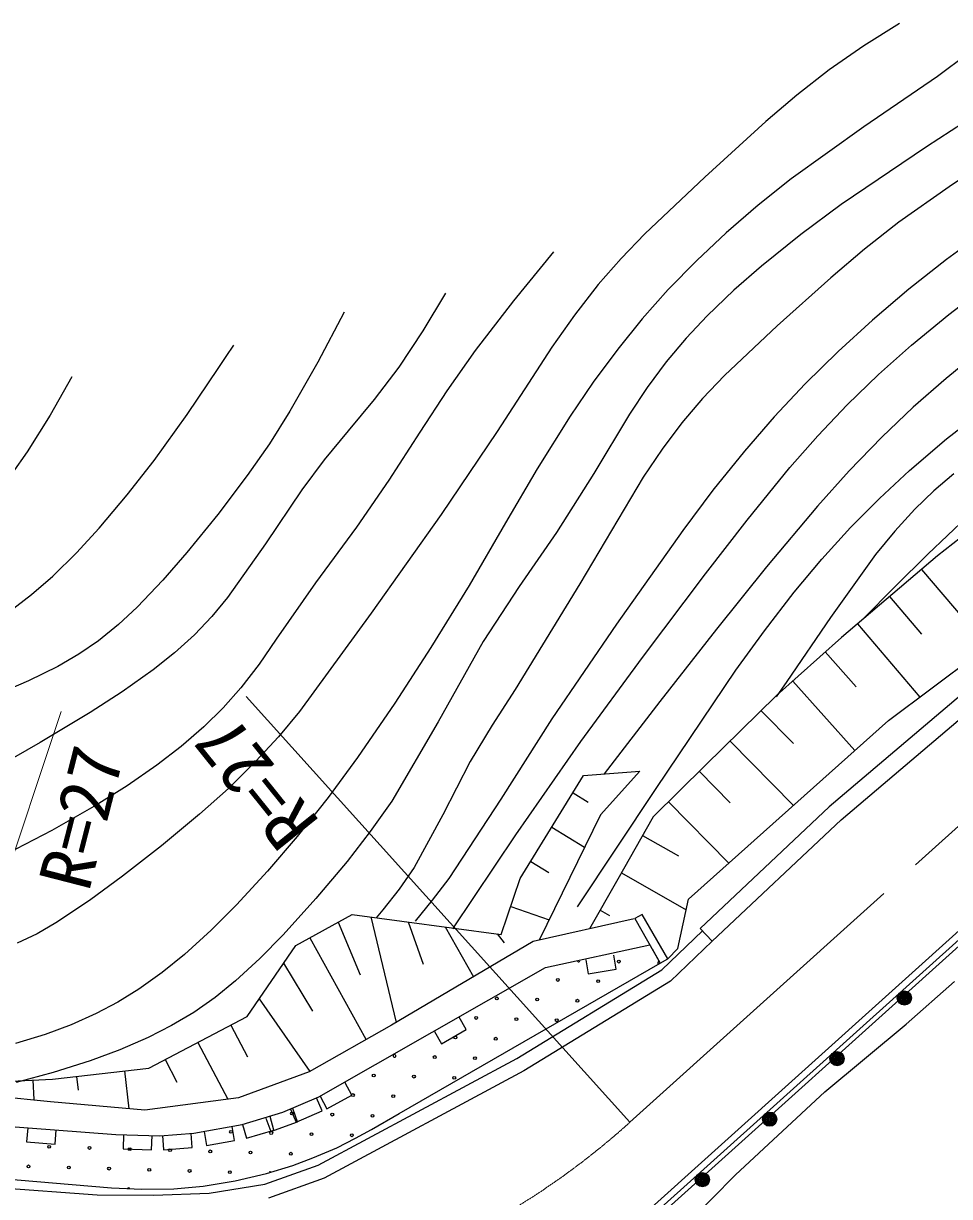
# Model space of a CAD drawing. Units: millimetres, scale not verified. Extents: x 40000 to 680000, y 20000 to 380000.
# Drawn here: x 230311 to 262815, y 261319 to 302490 of the extents above; entities that cross this region are included whole.
import ezdxf
from ezdxf.enums import TextEntityAlignment as Align

# ---------------------------------------------------------------- set-up
doc = ezdxf.new("R2010")
doc.units = ezdxf.units.MM
doc.header["$LTSCALE"] = 1000
doc.linetypes.add('CHAIN', pattern=[18.5, 12, -1.5, 3.5, -1.5])
for name, color, linetype, lineweight in [('M-BGD', 7, 'Continuous', 25), ('M-BMK', 2, 'CHAIN', 13), ('M-STR-HTXT', 7, 'Continuous', 13)]:
    doc.layers.add(name, color=color, linetype=linetype, lineweight=lineweight)
doc.styles.add('ＭＳ ゴシック', font='')
doc.styles.get('ＭＳ ゴシック').set_extended_font_data('MS Gothic')

msp = doc.modelspace()

# ---------------------------------------------------------------- linework, layer by layer
at = {"layer": 'M-BGD'}
for p, q in [((261056, 302490), (259808, 301699)), ((259808, 301699), (258594, 300858)), ((263458, 301428), (262387, 300627)), ((258594, 300858), (257460, 299976)), ((262387, 300627), (259804, 298859)), ((257460, 299976), (256362, 299044)), ((265032, 300128), (262007, 298159)), ((256362, 299044), (254224, 297101)), ((259804, 298859), (257253, 297039)), ((262007, 298159), (259009, 296134)), ((264587, 297953), (262797, 296762)), ((254224, 297101), (252124, 295110)), ((257253, 297039), (256095, 296116)), ((262797, 296762), (261034, 295517)), ((256095, 296116), (254975, 295147)), ((259009, 296134), (257599, 295081)), ((261034, 295517), (259828, 294565)), ((264551, 295547), (262707, 294209)), ((252124, 295110), (251286, 294242)), ((254975, 295147), (253942, 294173)), ((257599, 295081), (256213, 293970)), ((248915, 294471), (247516, 292760)), ((259828, 294565), (258652, 293559)), ((251286, 294242), (250488, 293327)), ((253942, 294173), (252943, 293149)), ((256213, 293970), (255243, 293126)), ((262707, 294209), (261389, 293169)), ((258652, 293559), (256770, 291873)), ((250488, 293327), (249651, 292248)), ((252943, 293149), (252032, 292125)), ((261389, 293169), (260110, 292082)), ((262788, 292279), (264147, 293324)), ((245130, 293025), (244333, 291707)), ((247516, 292760), (246164, 291014)), ((255243, 293126), (254308, 292232)), ((241564, 292355), (240640, 290601)), ((249651, 292248), (248862, 291131)), ((252032, 292125), (251167, 291062)), ((254308, 292232), (253567, 291446)), ((260110, 292082), (258908, 290982)), ((261476, 291194), (262788, 292279)), ((244333, 291707), (243486, 290425)), ((256770, 291873), (254922, 290136)), ((237431, 290807), (237690, 291199)), ((248862, 291131), (246938, 288175)), ((253567, 291446), (252867, 290615)), ((260327, 290168), (261476, 291194)), ((264027, 291118), (262692, 290032)), ((237172, 290415), (237431, 290807)), ((246164, 291014), (245171, 289600)), ((251167, 291062), (250309, 289906)), ((258908, 290982), (257747, 289839)), ((236059, 288767), (237172, 290415)), ((240640, 290601), (239666, 288880)), ((243486, 290425), (242621, 289291)), ((252867, 290615), (252206, 289717)), ((232009, 290086), (231250, 288747)), ((250309, 289906), (249494, 288707)), ((254922, 290136), (254149, 289327)), ((259227, 289107), (260327, 290168)), ((262692, 290032), (261543, 289022)), ((245171, 289600), (244225, 288151)), ((252206, 289717), (251587, 288774)), ((257747, 289839), (256658, 288680)), ((242621, 289291), (241707, 288192)), ((254149, 289327), (253424, 288479)), ((258193, 288023), (259227, 289107)), ((261543, 289022), (260437, 287969)), ((231250, 288747), (230445, 287452)), ((234897, 287155), (236059, 288767)), ((239666, 288880), (238942, 287735)), ((249494, 288707), (248342, 286857)), ((251587, 288774), (250330, 286690)), ((256658, 288680), (255614, 287480)), ((262713, 287907), (264054, 288967)), ((253424, 288479), (252723, 287546)), ((241707, 288192), (240869, 287175)), ((244225, 288151), (243137, 286460)), ((246938, 288175), (244969, 285261)), ((257211, 286906), (258193, 288023)), ((260437, 287969), (259291, 286785)), ((261410, 286800), (262713, 287907)), ((230445, 287452), (229914, 286702)), ((238942, 287735), (238167, 286623)), ((252723, 287546), (252063, 286567)), ((255614, 287480), (254512, 286109)), ((233956, 285945), (234897, 287155)), ((240869, 287175), (240081, 286123)), ((238167, 286623), (237134, 285262)), ((248342, 286857), (247235, 284967)), ((250330, 286690), (249017, 284630)), ((252063, 286567), (249844, 282823)), ((255710, 285059), (257211, 286906)), ((259291, 286785), (258182, 285552)), ((260357, 285820), (261410, 286800)), ((262961, 286678), (262260, 286089)), ((243137, 286460), (242000, 284806)), ((232969, 284773), (233956, 285945)), ((240081, 286123), (238808, 284225)), ((254512, 286109), (253452, 284692)), ((259344, 284795), (260357, 285820)), ((262260, 286089), (261593, 285449)), ((264977, 285836), (262387, 283804)), ((258182, 285552), (256387, 283414)), ((261593, 285449), (260890, 284674)), ((237134, 285262), (236042, 283924)), ((244969, 285261), (242511, 281788)), ((247235, 284967), (245951, 282762)), ((254255, 283171), (255710, 285059)), ((263433, 285175), (262056, 283867)), ((232175, 283913), (232969, 284773)), ((242000, 284806), (240567, 282859)), ((249017, 284630), (247709, 282729)), ((253452, 284692), (251126, 281402)), ((258332, 283685), (259344, 284795)), ((260890, 284674), (260222, 283849)), ((238808, 284225), (237477, 282348)), ((231339, 283096), (232175, 283913)), ((236042, 283924), (235199, 282948)), ((257367, 282536), (258332, 283685)), ((260222, 283849), (258633, 281636)), ((262387, 283804), (259022, 280942)), ((262056, 283867), (260907, 282728)), ((256387, 283414), (254632, 281230)), ((261826, 283327), (264134, 280615)), ((230597, 282451), (231339, 283096)), ((235199, 282948), (234308, 282008)), ((240567, 282859), (239182, 280876)), ((252035, 280240), (254255, 283171)), ((229820, 281854), (230597, 282451)), ((245951, 282762), (244612, 280583)), ((247709, 282729), (246452, 280797)), ((249844, 282823), (247575, 279111)), ((256316, 281175), (257367, 282536)), ((260907, 282728), (259770, 281579)), ((260677, 278032), (266770, 282585)), ((237477, 282348), (236918, 281674)), ((260704, 282373), (261828, 281052)), ((234308, 282008), (233650, 281396)), ((236918, 281674), (236310, 281035)), ((242511, 281788), (239997, 278342)), ((258633, 281636), (257100, 279397)), ((233650, 281396), (232949, 280825)), ((251126, 281402), (248851, 278079)), ((254632, 281230), (252644, 278699)), ((259583, 281419), (261770, 278848)), ((232949, 280825), (232251, 280352)), ((236310, 281035), (235611, 280401)), ((239182, 280876), (238587, 280003)), ((246452, 280797), (244871, 277983)), ((255319, 279788), (256316, 281175)), ((259022, 280942), (256740, 278901)), ((235611, 280401), (234863, 279803)), ((244612, 280583), (243351, 278637)), ((258452, 280432), (259542, 279212)), ((265043, 280478), (258592, 275002)), ((232251, 280352), (231512, 279925)), ((238587, 280003), (237944, 279169)), ((249871, 277284), (252035, 280240)), ((259007, 274541), (265427, 279991)), ((231512, 279925), (230491, 279420)), ((234863, 279803), (233780, 279037)), ((252524, 275645), (255319, 279788)), ((230491, 279420), (229427, 278961)), ((237944, 279169), (237315, 278467)), ((257100, 279397), (256915, 279125)), ((257311, 279411), (259492, 276972)), ((233780, 279037), (232650, 278311)), ((247575, 279111), (246757, 277866)), ((256740, 278901), (254240, 276444)), ((256915, 279125), (256730, 278854)), ((237315, 278467), (236641, 277807)), ((239997, 278342), (239258, 277451)), ((243351, 278637), (242040, 276723)), ((252644, 278699), (250691, 276153)), ((256199, 278369), (257335, 277214)), ((232650, 278311), (230901, 277250)), ((244871, 277983), (243238, 275200)), ((248851, 278079), (247071, 275266)), ((253655, 271754), (260677, 278032)), ((236641, 277807), (235843, 277114)), ((246757, 277866), (245990, 276590)), ((230901, 277250), (229132, 276246)), ((235843, 277114), (234994, 276457)), ((239258, 277451), (238469, 276595)), ((247597, 274012), (249871, 277284)), ((255116, 277305), (257337, 275046)), ((242040, 276723), (241008, 275327)), ((234994, 276457), (233947, 275732)), ((238469, 276595), (237503, 275644)), ((245990, 276590), (245034, 274716)), ((254240, 276444), (252410, 274644)), ((247747, 272477), (249973, 276091)), ((249973, 276091), (251949, 276249)), ((251949, 276249), (250562, 274713)), ((254034, 276241), (255119, 275137)), ((233947, 275732), (232860, 275053)), ((237503, 275644), (236494, 274734)), ((249602, 275489), (250135, 275160)), ((249760, 271492), (252524, 275645)), ((232860, 275053), (231304, 274170)), ((241008, 275327), (239920, 273957)), ((243238, 275200), (242482, 274126)), ((247071, 275266), (245236, 272480)), ((252951, 275176), (255071, 273020)), ((236494, 274734), (235159, 273627)), ((245034, 274716), (244024, 272868)), ((250562, 274713), (248415, 270314)), ((252410, 274644), (251172, 272460)), ((258592, 275002), (254063, 270728)), ((248860, 274284), (250008, 273577)), ((254489, 270277), (259007, 274541)), ((231304, 274170), (229722, 273343)), ((239920, 273957), (238879, 272739)), ((242482, 274126), (241670, 273078)), ((245377, 270712), (247597, 274012)), ((252038, 273989), (253298, 273275)), ((235159, 273627), (233782, 272562)), ((241670, 273078), (240571, 271775)), ((248118, 273079), (248751, 272689)), ((233782, 272562), (232630, 271714)), ((238879, 272739), (237787, 271555)), ((244024, 272868), (243497, 272108)), ((251296, 272679), (253575, 271387)), ((245236, 272480), (244661, 271726)), ((247078, 270518), (247747, 272477)), ((251172, 272460), (250181, 270714)), ((251255, 259946), (264910, 272240)), ((251421, 259796), (265250, 272236)), ((240571, 271775), (239423, 270506)), ((243497, 272108), (242920, 271380)), ((265166, 271932), (251507, 259634)), ((253278, 270023), (253655, 271754)), ((232630, 271714), (231452, 270921)), ((237787, 271555), (236898, 270668)), ((242920, 271380), (242806, 271241)), ((244661, 271726), (244060, 270978)), ((247413, 271497), (248767, 271035)), ((250553, 271369), (250881, 271183)), ((231452, 270921), (230787, 270538)), ((239870, 270130), (241848, 271220)), ((241354, 270947), (242130, 269103)), ((241848, 271220), (247078, 270518)), ((242502, 271132), (243387, 267425)), ((242806, 271241), (242691, 271102)), ((243809, 270957), (244336, 269469)), ((251748, 271069), (248199, 270265)), ((252026, 271223), (251766, 271073)), ((251766, 271073), (252664, 269514)), ((252924, 269664), (252026, 271223)), ((230787, 270538), (230096, 270211)), ((236898, 270668), (235961, 269818)), ((239423, 270506), (238605, 269674)), ((245117, 270781), (246103, 269028)), ((246935, 270537), (247185, 270218)), ((252714, 269274), (254144, 270639)), ((254063, 270728), (254489, 270277)), ((238162, 267635), (239870, 270130)), ((240364, 270402), (242327, 266841)), ((248199, 270265), (243232, 267334)), ((248637, 269363), (252297, 270152)), ((254489, 270277), (253020, 268875)), ((235961, 269818), (235175, 269181)), ((238605, 269674), (237749, 268888)), ((251113, 269297), (251030, 269790)), ((252375, 270016), (252664, 269514)), ((252924, 269664), (253278, 270023)), ((239443, 269506), (240459, 267830)), ((240683, 264820), (248637, 269363)), ((243496, 264231), (252664, 269514)), ((247623, 266168), (252714, 269274)), ((250044, 269624), (250127, 269131)), ((250127, 269131), (251113, 269297)), ((252664, 269514), (252924, 269664)), ((235175, 269181), (234355, 268594)), ((237749, 268888), (237036, 268309)), ((253020, 268875), (247871, 265734)), ((261288, 267364), (262989, 268869)), ((234355, 268594), (233626, 268143)), ((233626, 268143), (232869, 267744)), ((237036, 268309), (236289, 267779)), ((238589, 268259), (240358, 265709)), ((232869, 267744), (231985, 267350)), ((234706, 265821), (238162, 267635)), ((236289, 267779), (235510, 267317)), ((245854, 267183), (245604, 267616)), ((231985, 267350), (231076, 267011)), ((235510, 267317), (234692, 266901)), ((237586, 267333), (238169, 266222)), ((243232, 267334), (240337, 265697)), ((258438, 264994), (261288, 267364)), ((231076, 267011), (230037, 266692)), ((234692, 266901), (233689, 266468)), ((244738, 267117), (244988, 266683)), ((244988, 266683), (245854, 267183)), ((233689, 266468), (232650, 266085)), ((236434, 266728), (237481, 264733)), ((232650, 266085), (231359, 265675)), ((235282, 266123), (235695, 265337)), ((240660, 262425), (247623, 266168)), ((231359, 265675), (230056, 265325)), ((231330, 265434), (234706, 265821)), ((233862, 265725), (234014, 264401)), ((240337, 265697), (237859, 264783)), ((247871, 265734), (240864, 261967)), ((225844, 265194), (231330, 265434)), ((231262, 264637), (225844, 265194)), ((230644, 265404), (230674, 264726)), ((232174, 265531), (232229, 265050)), ((241840, 264872), (241604, 265313)), ((237859, 264783), (234568, 264348)), ((239412, 264281), (240683, 264820)), ((240799, 264325), (240600, 264784)), ((240723, 264841), (240958, 264400)), ((240958, 264400), (241840, 264872)), ((255307, 262075), (258438, 264994)), ((234568, 264348), (231262, 264637)), ((239682, 264387), (239881, 263928)), ((239931, 263938), (239764, 264409)), ((239881, 263928), (240799, 264325)), ((225580, 264110), (233556, 263499)), ((237985, 263846), (239412, 264281)), ((238821, 264074), (238989, 263603)), ((239104, 263647), (238966, 264127)), ((238989, 263603), (239931, 263938)), ((242523, 263671), (243496, 264231)), ((230461, 263735), (230423, 263237)), ((231420, 263161), (231458, 263659)), ((233556, 263499), (235094, 263454)), ((235094, 263454), (236296, 263541)), ((236229, 263035), (236193, 263533)), ((236296, 263541), (237985, 263846)), ((236648, 263604), (236737, 263112)), ((237721, 263290), (237632, 263782)), ((238005, 263851), (238143, 263371)), ((238143, 263371), (239104, 263647)), ((241966, 263363), (242523, 263671)), ((230423, 263237), (231420, 263161)), ((233825, 263491), (233811, 262991)), ((234810, 262962), (234825, 263462)), ((235196, 263462), (235232, 262963)), ((236737, 263112), (237721, 263290)), ((241305, 263034), (241966, 263363)), ((220947, 262687), (233396, 261626)), ((233811, 262991), (234810, 262962)), ((235232, 262963), (236229, 263035)), ((239761, 262410), (240468, 262672)), ((240468, 262672), (241305, 263034)), ((238781, 261754), (240660, 262425)), ((238837, 262125), (239761, 262410)), ((236613, 261686), (237744, 261867)), ((237744, 261867), (238837, 262125)), ((240864, 261967), (238906, 261267)), ((252136, 258890), (255307, 262075)), ((228899, 261675), (232895, 261376)), ((233396, 261626), (234466, 261572)), ((234466, 261572), (235592, 261594)), ((234872, 261371), (236825, 261436)), ((235592, 261594), (236613, 261686)), ((236825, 261436), (238781, 261754)), ((232895, 261376), (234872, 261371))]:
    msp.add_line(p, q, dxfattribs=at)
for centre, radius in [((251208, 269565), 49.7), ((249067, 268919), 49.7), ((250481, 268878), 49.7), ((261231, 268286), 249), ((261231, 268286), 220), ((261231, 268286), 191), ((261231, 268286), 161), ((246927, 268273), 49.7), ((248340, 268232), 49.7), ((249754, 268192), 49.7), ((261231, 268286), 132), ((261231, 268286), 97.5), ((261231, 268286), 67.5), ((261231, 268286), 38.7), ((261231, 268286), 7.5), ((246199, 267587), 49.7), ((247613, 267546), 49.7), ((249027, 267505), 49.7), ((245472, 266900), 49.7), ((246886, 266859), 49.7), ((258868, 266160), 249), ((258868, 266160), 220), ((244745, 266214), 49.7), ((246159, 266173), 49.7), ((258868, 266160), 191), ((258868, 266160), 161), ((258868, 266160), 132), ((258868, 266160), 97.5), ((258868, 266160), 67.5), ((258868, 266160), 38.7), ((258868, 266160), 7.5), ((242604, 265568), 49.7), ((244018, 265527), 49.7), ((245432, 265486), 49.7), ((241877, 264881), 49.7), ((243291, 264841), 49.7), ((239737, 264235), 49.7), ((241150, 264195), 49.7), ((242564, 264154), 49.7), ((256504, 264034), 249), ((256504, 264034), 220), ((256504, 264034), 191), ((256504, 264034), 161), ((256504, 264034), 132), ((256504, 264034), 97.5), ((256504, 264034), 67.5), ((256504, 264034), 38.7), ((256504, 264034), 7.5), ((237596, 263590), 49.7), ((239009, 263549), 49.7), ((240423, 263508), 49.7), ((241837, 263468), 49.7), ((231214, 263066), 49.7), ((232628, 263025), 49.7), ((234041, 262984), 49.7), ((235455, 262944), 49.7), ((236869, 262903), 49.7), ((238282, 262862), 49.7), ((239696, 262822), 49.7), ((230487, 262379), 49.7), ((231901, 262339), 49.7), ((233314, 262298), 49.7), ((234728, 262257), 49.7), ((236142, 262217), 49.7), ((237555, 262176), 49.7), ((254140, 261908), 249), ((254140, 261908), 220), ((254140, 261908), 191), ((254140, 261908), 161), ((254140, 261908), 132), ((254140, 261908), 97.5), ((254140, 261908), 67.5), ((254140, 261908), 38.7), ((254140, 261908), 7.5)]:
    msp.add_circle(centre, radius, dxfattribs=at)
for centre, start, end in [((249795, 269605), 216.7353, 342.3207), ((252622, 269524), 79.9999, 247.0474), ((243332, 266254), 144.7999, 95.096), ((238969, 262135), 73.8476, 134.7773), ((234001, 261571), 26.3879, 147.8115)]:
    msp.add_arc(centre, 49.7, start, end, dxfattribs=at)
at = {"layer": 'M-BMK'}
msp.add_line((251596, 263925), (263751, 274878), dxfattribs=at)
msp.add_arc((233520, 283981), 27000, 251.5428, 312.0259, dxfattribs=at)
at = {"layer": 'M-STR-HTXT'}
for p, q in [((251596, 263925), (238128, 278871)), ((231639, 278348), (224972, 258370))]:
    msp.add_line(p, q, dxfattribs=at)

# ---------------------------------------------------------------- texts
at = {"layer": 'M-STR-HTXT', "style": 'ＭＳ ゴシック'}
for rotation, p in [(128.8, (241180, 274805)), (75.6, (233137, 271839))]:
    msp.add_text('R=27', height=1833, rotation=rotation, dxfattribs=at).set_placement(p, align=Align.BOTTOM_LEFT)

doc.saveas('drawing.dxf')
